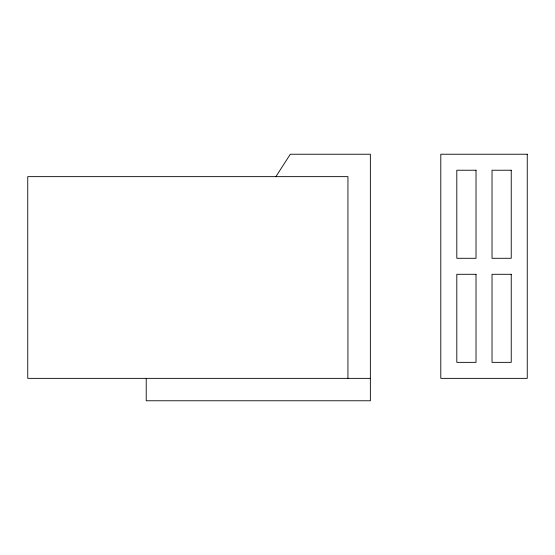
<?xml version="1.0" encoding="UTF-8"?>
<svg xmlns="http://www.w3.org/2000/svg" width="555" height="555" viewBox="0 0 555 555"><rect width="100%" height="100%" fill="white"/><g stroke="black" fill="none" stroke-linecap="round" stroke-linejoin="round"><path stroke-width="0.83" d="M275.807 176.788L290.307 154.228L370.358 154.228L370.358 400.772L146.222 400.772L146.222 378.357M370.358 378.357L27.75 378.357L27.75 176.643L347.943 176.643L347.943 378.357M527.25 154.228L440.795 154.228L440.795 378.357L527.25 378.357L527.25 154.228M476.017 170.232L456.807 170.232L456.807 258.29L476.017 258.29L476.017 170.232M511.238 170.232L492.028 170.232L492.028 258.29L511.238 258.29L511.238 170.232M476.017 274.295L456.807 274.295L456.807 362.353L476.017 362.353L476.017 274.295M511.238 274.295L492.028 274.295L492.028 362.353L511.238 362.353L511.238 274.295"/></g></svg>
